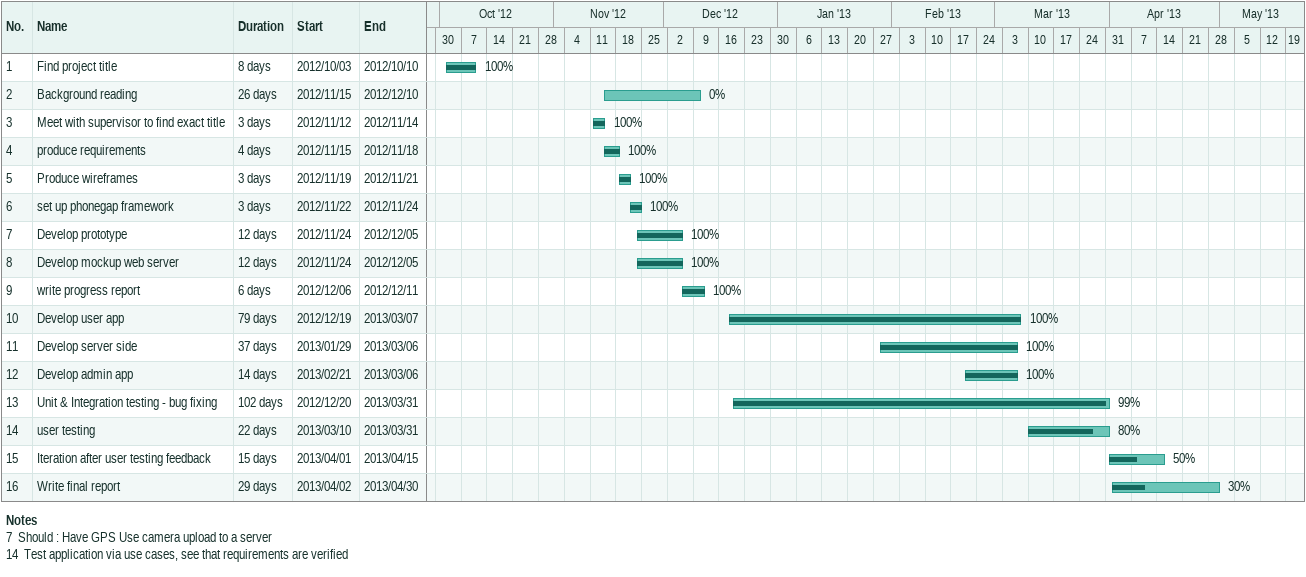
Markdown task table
| ID | Task | Duration | Start | Finish | % complete |
|---|---|---|---|---|---|
| 1 | Find project title | 8d | 2012-10-03 | 2012-10-10 | 100 |
| 2 | Background reading | 26d | 2012-11-15 | 2012-12-10 | 0 |
| 3 | Meet with supervisor to find exact title | 3d | 2012-11-12 | 2012-11-14 | 100 |
| 4 | produce requirements | 4d | 2012-11-15 | 2012-11-18 | 100 |
| 5 | Produce wireframes | 3d | 2012-11-19 | 2012-11-21 | 100 |
| 6 | set up phonegap framework | 3d | 2012-11-22 | 2012-11-24 | 100 |
| 7 | Develop prototype | 12d | 2012-11-24 | 2012-12-05 | 100 |
| 8 | Develop mockup web server | 12d | 2012-11-24 | 2012-12-05 | 100 |
| 9 | write progress report | 6d | 2012-12-06 | 2012-12-11 | 100 |
| 10 | Develop user app | 79d | 2012-12-19 | 2013-03-07 | 100 |
| 11 | Develop server side | 37d | 2013-01-29 | 2013-03-06 | 100 |
| 12 | Develop admin app | 14d | 2013-02-21 | 2013-03-06 | 100 |
| 13 | Unit & Integration testing - bug fixing | 102d | 2012-12-20 | 2013-03-31 | 99 |
| 14 | user testing | 22d | 2013-03-10 | 2013-03-31 | 80 |
| 15 | Iteration after user testing feedback | 15d | 2013-04-01 | 2013-04-15 | 50 |
| 16 | Write final report | 29d | 2013-04-02 | 2013-04-30 | 30 |

Notes
- 7: Should : Have GPS Use camera upload to a server
- 14: Test application via use cases, see that requirements are verified
